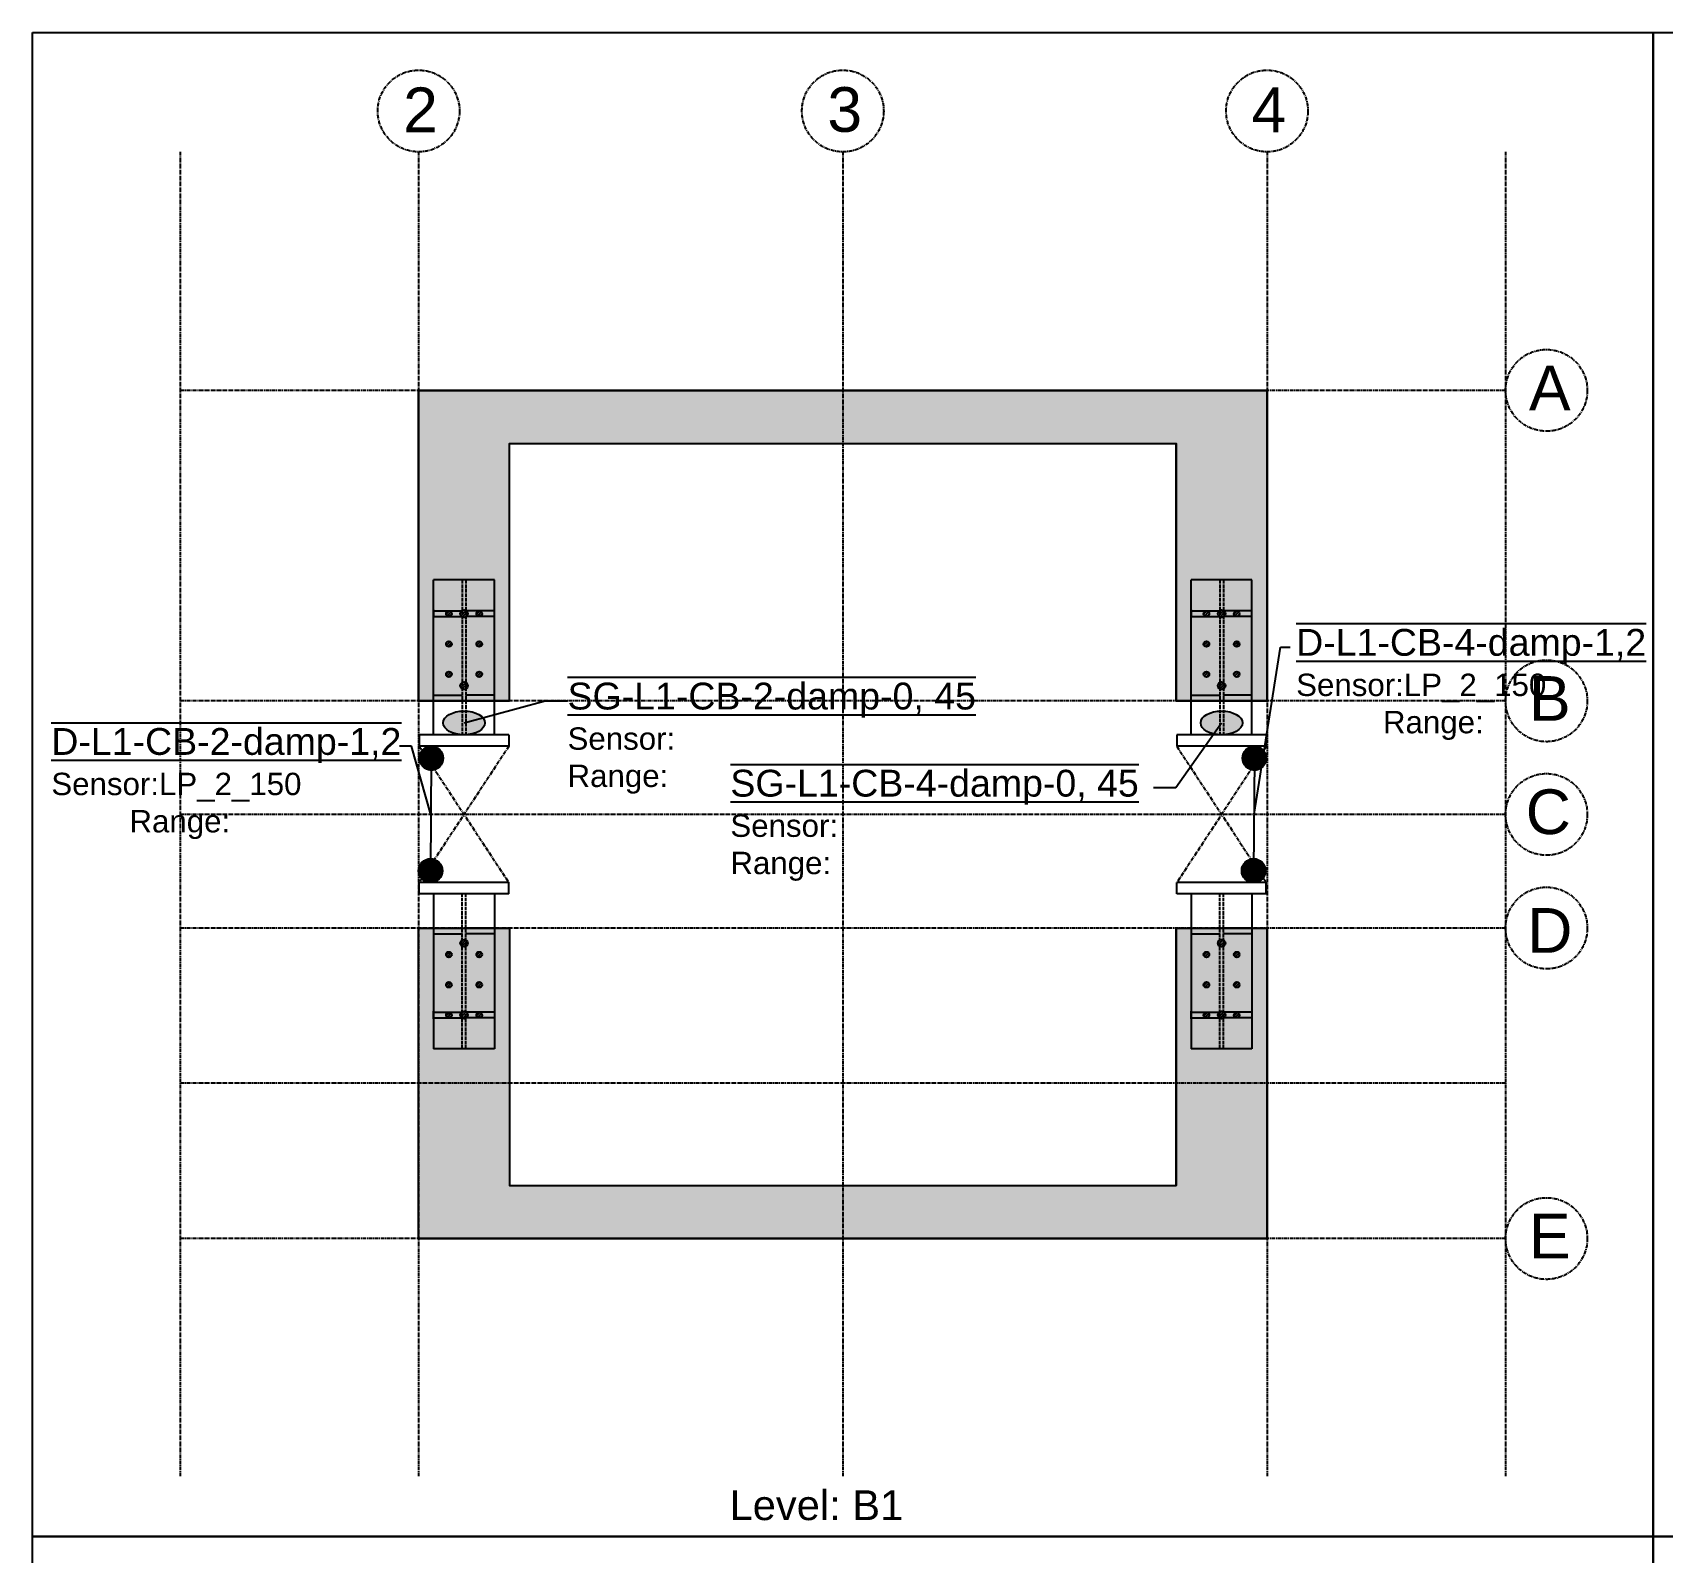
# Model space of a CAD drawing. Header units: millimetres. Extents: x -79526 to 153901, y -45620 to 21119.
# Drawn here: x -2444 to 288, y -6207 to -3659 of the extents above; entities that cross this region are included whole.
import ezdxf
from ezdxf import colors
from ezdxf.entities.mleader import LeaderData, LeaderLine
from ezdxf.math import Vec2, Vec3

# ---------------------------------------------------------------- set-up
doc = ezdxf.new("R2010")
doc.units = ezdxf.units.MM
doc.header["$MEASUREMENT"] = 0
doc.linetypes.add('ACAD_ISO02W100', pattern=[15, 12, -3])
doc.linetypes.add('CENTER', pattern=[50.8, 31.75, -6.35, 6.35, -6.35])
for name, color, linetype in [('greygrid', 252, 'CENTER'), ('notation', 6, 'Continuous'), ('Note', 7, 'Continuous'), ('Plot', 254, 'Continuous')]:
    doc.layers.add(name, color=color, linetype=linetype)
doc.styles.get("Standard").update_dxf_attribs({"font": 'arial.ttf'})
pattern_1 = [(45, (-198593.8763, 859812.5648), (-2.24506403, 2.24506403), [])]
pattern_2 = [(45, (-198644.6763, 859812.5648), (-2.24506403, 2.24506403), [])]
pattern_3 = [(45, (-198593.8763, 859863.3648), (-2.24506403, 2.24506403), [])]
pattern_4 = [(45, (-198644.6763, 859863.3648), (-2.24506403, 2.24506403), [])]
pattern_5 = [(45, (-198593.8763, 859914.1648), (-2.24506403, 2.24506403), [])]
pattern_6 = [(45, (-198644.6763, 859914.1648), (-2.24506403, 2.24506403), [])]
pattern_7 = [(45, (-394920.7853, -197643.227), (-2.24506403, 2.24506403), [])]
pattern_8 = [(45, (-394920.7853, -197763.877), (-2.24506403, 2.24506403), [])]
pattern_9 = [(45, (-197323.8763, 859812.5648), (-2.24506403, 2.24506403), [])]
pattern_10 = [(45, (-197374.6763, 859812.5648), (-2.24506403, 2.24506403), [])]
pattern_11 = [(45, (-197323.8763, 859863.3648), (-2.24506403, 2.24506403), [])]
pattern_12 = [(45, (-197374.6763, 859863.3648), (-2.24506403, 2.24506403), [])]
pattern_13 = [(45, (-197323.8763, 859914.1648), (-2.24506403, 2.24506403), [])]
pattern_14 = [(45, (-197374.6763, 859914.1648), (-2.24506403, 2.24506403), [])]
pattern_15 = [(45, (-393650.7853, -197643.227), (-2.24506403, 2.24506403), [])]
pattern_16 = [(45, (-393650.7853, -197763.877), (-2.24506403, 2.24506403), [])]
pattern_17 = [(45, (-15575.61843, -25343.26255), (-0.08838834765, 0.08838834765), [])]

msp = doc.modelspace()

# ---------------------------------------------------------------- hatches: boundary and pattern name
at = {"true_color": 0x939598}
h = msp.add_hatch(dxfattribs=at)
h.set_pattern_fill('ANSI31', color=252)
h.set_pattern_definition(pattern_17)
h.paths.add_polyline_path([(-1644.6, -4779.3), (-1644.6, -4347.5), (-527, -4347.5), (-527, -4779.3), (-374.6, -4779.3), (-374.6, -4258.6), (-1797, -4258.6), (-1797, -4779.3)])
h = msp.add_hatch(color=1)
h.dxf.hatch_style = 1
edge = h.paths.add_edge_path()
edge.add_ellipse((-1720.8, -4816.4), major_axis=(35, 0), ratio=0.571429, start_angle=94.9171, end_angle=265.0829)
edge.add_line((-1723.8, -4836.4), (-1723.8, -4796.5))
edge = h.paths.add_edge_path()
edge.add_ellipse((-1720.8, -4816.4), major_axis=(35, 0), ratio=0.571429, start_angle=274.9171, end_angle=385.5671)
edge.add_line((-1689.2, -4807.8), (-1717.8, -4815.6))
edge.add_line((-1717.8, -4815.6), (-1717.8, -4836.4))
edge = h.paths.add_edge_path()
edge.add_ellipse((-1720.8, -4816.4), major_axis=(35, 0), ratio=0.571429, start_angle=25.5671, end_angle=85.0829)
edge.add_line((-1717.8, -4796.5), (-1717.8, -4815.6))
edge.add_line((-1717.8, -4815.6), (-1689.2, -4807.8))
edge = h.paths.add_edge_path()
edge.add_ellipse((-1720.8, -4816.4), major_axis=(35, 0), ratio=0.571429, start_angle=85.0829, end_angle=94.9171)
edge.add_line((-1723.8, -4796.5), (-1723.8, -4836.4))
edge.add_ellipse((-1720.8, -4816.4), major_axis=(35, 0), ratio=0.571429, start_angle=265.0829, end_angle=270)
edge.add_ellipse((-1720.8, -4816.4), major_axis=(35, 0), ratio=0.571429, start_angle=270, end_angle=274.9171)
edge.add_line((-1717.8, -4836.4), (-1717.8, -4796.5))
h = msp.add_hatch(color=1)
h.dxf.hatch_style = 1
edge = h.paths.add_edge_path()
edge.add_line((-1723.8, -4836.4), (-1723.8, -4796.5))
edge = h.paths.add_edge_path()
edge.add_line((-1689.2, -4807.8), (-1717.8, -4815.6))
edge.add_line((-1717.8, -4815.6), (-1717.8, -4836.4))
h = msp.add_hatch(color=1)
h.dxf.hatch_style = 1
edge = h.paths.add_edge_path()
edge.add_ellipse((-450.8, -4816.4), major_axis=(35, 0), ratio=0.571429, start_angle=274.9171, end_angle=445.0829)
edge.add_line((-447.8, -4796.5), (-447.8, -4836.4))
edge = h.paths.add_edge_path()
edge.add_ellipse((-450.8, -4816.4), major_axis=(35, 0), ratio=0.571429, start_angle=94.9171, end_angle=248.1427)
edge.add_line((-463.8, -4835), (-453.8, -4820.7))
edge.add_line((-453.8, -4820.7), (-453.8, -4796.5))
edge = h.paths.add_edge_path()
edge.add_ellipse((-450.8, -4816.4), major_axis=(35, 0), ratio=0.571429, start_angle=85.0829, end_angle=94.9171)
edge.add_line((-453.8, -4796.5), (-453.8, -4836.4))
edge.add_ellipse((-450.8, -4816.4), major_axis=(35, 0), ratio=0.571429, start_angle=265.0829, end_angle=270)
edge.add_ellipse((-450.8, -4816.4), major_axis=(35, 0), ratio=0.571429, start_angle=270, end_angle=274.9171)
edge.add_line((-447.8, -4836.4), (-447.8, -4796.5))
edge = h.paths.add_edge_path()
edge.add_line((-453.8, -4820.7), (-463.8, -4835))
edge.add_ellipse((-450.8, -4816.4), major_axis=(35, 0), ratio=0.571429, start_angle=248.1427, end_angle=265.0829)
edge.add_line((-453.8, -4836.4), (-453.8, -4820.7))
h = msp.add_hatch()
h.set_pattern_fill('ANSI31', color=1)
h.set_pattern_definition([(45, (-15228.43628, -21406.16232), (-0.08838834765, 0.08838834765), [])])
edge = h.paths.add_edge_path()
edge.add_arc((-1775.8, -4875.5), 20, 0, 360)
edge = h.paths.add_edge_path()
edge.add_arc((-1777, -5064.1), 20, 0, 360)
h = msp.add_hatch()
h.set_pattern_fill('ANSI31', color=1)
h.set_pattern_definition([(45, (-13848.43628, -21406.16232), (-0.08838834765, 0.08838834765), [])])
edge = h.paths.add_edge_path()
edge.add_arc((-395.8, -4875.5), 20, 0, 360)
edge = h.paths.add_edge_path()
edge.add_arc((-397, -5064.1), 20, 0, 360)
h = msp.add_hatch(dxfattribs=at)
h.set_pattern_fill('ANSI31', color=252)
h.set_pattern_definition(pattern_17)
h.paths.add_polyline_path([(-1644.6, -5160.3), (-1644.6, -5592.1), (-527, -5592.1), (-527, -5160.3), (-374.6, -5160.3), (-374.6, -5681), (-1797, -5681), (-1797, -5160.3)])
at = {"layer": 'Note', "true_color": 0x000000}
h = msp.add_hatch(dxfattribs=at)
h.set_pattern_fill('ANSI31', color=18, angle=360)
h.set_pattern_definition(pattern_2)
h.paths.add_polyline_path([(-1741.4, -4633.2, 1), (-1750.9, -4633.2, 1)])
h = msp.add_hatch(dxfattribs=at)
h.set_pattern_fill('ANSI31', color=18, angle=360)
h.set_pattern_definition(pattern_1)
h.paths.add_polyline_path([(-1690.6, -4633.2, 1), (-1700.1, -4633.2, 1)])
h = msp.add_hatch(dxfattribs=at)
h.set_pattern_fill('ANSI31', color=18, angle=360)
h.set_pattern_definition(pattern_10)
h.paths.add_polyline_path([(-471.4, -4633.2, 1), (-480.9, -4633.2, 1)])
h = msp.add_hatch(dxfattribs=at)
h.set_pattern_fill('ANSI31', color=18, angle=360)
h.set_pattern_definition(pattern_9)
h.paths.add_polyline_path([(-420.6, -4633.2, 1), (-430.1, -4633.2, 1)])
h = msp.add_hatch(dxfattribs=at)
h.set_pattern_fill('ANSI31', color=18, angle=360)
h.set_pattern_definition(pattern_4)
h.paths.add_polyline_path([(-1741.4, -4684, 1), (-1750.9, -4684, 1)])
h = msp.add_hatch(dxfattribs=at)
h.set_pattern_fill('ANSI31', color=18, angle=360)
h.set_pattern_definition(pattern_3)
h.paths.add_polyline_path([(-1690.6, -4684, 1), (-1700.1, -4684, 1)])
h = msp.add_hatch(dxfattribs=at)
h.set_pattern_fill('ANSI31', color=18, angle=360)
h.set_pattern_definition(pattern_12)
h.paths.add_polyline_path([(-471.4, -4684, 1), (-480.9, -4684, 1)])
h = msp.add_hatch(dxfattribs=at)
h.set_pattern_fill('ANSI31', color=18, angle=360)
h.set_pattern_definition(pattern_11)
h.paths.add_polyline_path([(-420.6, -4684, 1), (-430.1, -4684, 1)])
h = msp.add_hatch(dxfattribs=at)
h.set_pattern_fill('ANSI31', color=18, angle=360)
h.set_pattern_definition(pattern_6)
h.paths.add_polyline_path([(-1741.4, -4734.8, 1), (-1750.9, -4734.8, 1)])
h = msp.add_hatch(dxfattribs=at)
h.set_pattern_fill('ANSI31', color=18, angle=360)
h.set_pattern_definition(pattern_5)
h.paths.add_polyline_path([(-1690.6, -4734.8, 1), (-1700.1, -4734.8, 1)])
h = msp.add_hatch(dxfattribs=at)
h.set_pattern_fill('ANSI31', color=18, angle=360)
h.set_pattern_definition(pattern_14)
h.paths.add_polyline_path([(-471.4, -4734.8, 1), (-480.9, -4734.8, 1)])
h = msp.add_hatch(dxfattribs=at)
h.set_pattern_fill('ANSI31', color=18, angle=360)
h.set_pattern_definition(pattern_13)
h.paths.add_polyline_path([(-420.6, -4734.8, 1), (-430.1, -4734.8, 1)])
h = msp.add_hatch(dxfattribs=at)
h.set_pattern_fill('ANSI31', color=18, angle=360)
h.set_pattern_definition(pattern_6)
h.paths.add_polyline_path([(-1741.4, -5204.7, 1), (-1750.9, -5204.7, 1)])
h = msp.add_hatch(dxfattribs=at)
h.set_pattern_fill('ANSI31', color=18, angle=360)
h.set_pattern_definition(pattern_5)
h.paths.add_polyline_path([(-1690.6, -5204.7, 1), (-1700.1, -5204.7, 1)])
h = msp.add_hatch(dxfattribs=at)
h.set_pattern_fill('ANSI31', color=18, angle=360)
h.set_pattern_definition(pattern_14)
h.paths.add_polyline_path([(-471.4, -5204.7, 1), (-480.9, -5204.7, 1)])
h = msp.add_hatch(dxfattribs=at)
h.set_pattern_fill('ANSI31', color=18, angle=360)
h.set_pattern_definition(pattern_13)
h.paths.add_polyline_path([(-420.6, -5204.7, 1), (-430.1, -5204.7, 1)])
h = msp.add_hatch(dxfattribs=at)
h.set_pattern_fill('ANSI31', color=18, angle=360)
h.set_pattern_definition(pattern_4)
h.paths.add_polyline_path([(-1741.4, -5255.5, 1), (-1750.9, -5255.5, 1)])
h = msp.add_hatch(dxfattribs=at)
h.set_pattern_fill('ANSI31', color=18, angle=360)
h.set_pattern_definition(pattern_3)
h.paths.add_polyline_path([(-1690.6, -5255.5, 1), (-1700.1, -5255.5, 1)])
h = msp.add_hatch(dxfattribs=at)
h.set_pattern_fill('ANSI31', color=18, angle=360)
h.set_pattern_definition(pattern_12)
h.paths.add_polyline_path([(-471.4, -5255.5, 1), (-480.9, -5255.5, 1)])
h = msp.add_hatch(dxfattribs=at)
h.set_pattern_fill('ANSI31', color=18, angle=360)
h.set_pattern_definition(pattern_11)
h.paths.add_polyline_path([(-420.6, -5255.5, 1), (-430.1, -5255.5, 1)])
h = msp.add_hatch(dxfattribs=at)
h.set_pattern_fill('ANSI31', color=18, angle=360)
h.set_pattern_definition(pattern_2)
h.paths.add_polyline_path([(-1741.4, -5306.3, 1), (-1750.9, -5306.3, 1)])
h = msp.add_hatch(dxfattribs=at)
h.set_pattern_fill('ANSI31', color=18, angle=360)
h.set_pattern_definition(pattern_1)
h.paths.add_polyline_path([(-1690.6, -5306.3, 1), (-1700.1, -5306.3, 1)])
h = msp.add_hatch(dxfattribs=at)
h.set_pattern_fill('ANSI31', color=18, angle=360)
h.set_pattern_definition(pattern_10)
h.paths.add_polyline_path([(-471.4, -5306.3, 1), (-480.9, -5306.3, 1)])
h = msp.add_hatch(dxfattribs=at)
h.set_pattern_fill('ANSI31', color=18, angle=360)
h.set_pattern_definition(pattern_9)
h.paths.add_polyline_path([(-420.6, -5306.3, 1), (-430.1, -5306.3, 1)])
at = {"layer": 'Plot', "ltscale": 0.1}
h = msp.add_hatch(dxfattribs=at)
h.set_pattern_fill('ANSI31', color=256)
h.set_pattern_definition(pattern_7)
h.paths.add_polyline_path([(-1714.4, -4633.2, 1), (-1727.1, -4633.2, 1)])
h = msp.add_hatch(dxfattribs=at)
h.set_pattern_fill('ANSI31', color=256)
h.set_pattern_definition(pattern_15)
h.paths.add_polyline_path([(-444.4, -4633.2, 1), (-457.1, -4633.2, 1)])
h = msp.add_hatch(dxfattribs=at)
h.set_pattern_fill('ANSI31', color=256)
h.set_pattern_definition(pattern_8)
h.paths.add_polyline_path([(-1714.4, -4753.9, 1), (-1727.1, -4753.9, 1)])
h = msp.add_hatch(dxfattribs=at)
h.set_pattern_fill('ANSI31', color=256)
h.set_pattern_definition(pattern_16)
h.paths.add_polyline_path([(-444.4, -4753.9, 1), (-457.1, -4753.9, 1)])
h = msp.add_hatch(dxfattribs=at)
h.set_pattern_fill('ANSI31', color=256)
h.set_pattern_definition(pattern_8)
h.paths.add_polyline_path([(-1714.4, -5185.7, 1), (-1727.1, -5185.7, 1)])
h = msp.add_hatch(dxfattribs=at)
h.set_pattern_fill('ANSI31', color=256)
h.set_pattern_definition(pattern_16)
h.paths.add_polyline_path([(-444.4, -5185.7, 1), (-457.1, -5185.7, 1)])
h = msp.add_hatch(dxfattribs=at)
h.set_pattern_fill('ANSI31', color=256)
h.set_pattern_definition(pattern_7)
h.paths.add_polyline_path([(-1714.4, -5306.3, 1), (-1727.1, -5306.3, 1)])
h = msp.add_hatch(dxfattribs=at)
h.set_pattern_fill('ANSI31', color=256)
h.set_pattern_definition(pattern_15)
h.paths.add_polyline_path([(-444.4, -5306.3, 1), (-457.1, -5306.3, 1)])

# ---------------------------------------------------------------- linework, layer by layer
for p, q in [((-1797, -4779.3), (-1797, -4258.6)), ((-1797, -4258.6), (-374.6, -4258.6)), ((-1644.6, -4779.3), (-1797, -4779.3)), ((-374.6, -4779.3), (-527, -4779.3)), ((-1797, -5681), (-1797, -5160.3)), ((-374.6, -5681), (-1797, -5681))]:
    msp.add_line(p, q)
at = {"color": 1}
for p, q in [((-1775.8, -4875.5), (-1777, -5064.1)), ((-395.8, -4875.5), (-397, -5064.1))]:
    msp.add_line(p, q, dxfattribs=at)
for points in [[(-2444.2, -3658.6), (272.6, -3658.6), (272.6, -6181), (-2444.2, -6181)], [(272.6, -3658.6), (2989.4, -3658.6), (2989.4, -6181), (272.6, -6181)], [(-2444.2, -6181), (272.6, -6181), (272.6, -8703.3), (-2444.2, -8703.3)], [(272.6, -6181), (2989.4, -6181), (2989.4, -8703.3), (272.6, -8703.3)]]:
    msp.add_lwpolyline(points, close=True)
for points in [[(-1644.6, -4779.3), (-1644.6, -4347.5), (-527, -4347.5), (-527, -4779.3), (-374.6, -4779.3), (-374.6, -4258.6), (-1797, -4258.6), (-1797, -4779.3), (-1644.6, -4779.3)], [(-1644.6, -5160.3), (-1644.6, -5592.1), (-527, -5592.1), (-527, -5160.3), (-374.6, -5160.3), (-374.6, -5681), (-1797, -5681), (-1797, -5160.3), (-1644.6, -5160.3)]]:
    msp.add_lwpolyline(points)
for centre in [(-1775.8, -4875.5), (-395.8, -4875.5), (-1777, -5064.1), (-397, -5064.1)]:
    msp.add_circle(centre, 20, dxfattribs=at)
for centre in [(-1720.8, -4816.4), (-450.8, -4816.4)]:
    msp.add_ellipse(centre, major_axis=(35, 0), ratio=0.571429, dxfattribs=at)
at = {"layer": 'greygrid', "lineweight": -2, "ltscale": 0.2}
for p, q in [((-2197, -3858.6), (-2197, -6081)), ((-1797, -3858.6), (-1797, -6081)), ((-1085.8, -3858.6), (-1085.8, -6081)), ((-374.6, -3858.6), (-374.6, -6081)), ((25.4, -3858.6), (25.4, -6081)), ((25.4, -4258.6), (-2197, -4258.6)), ((25.4, -4779.3), (-2197, -4779.3)), ((25.4, -4969.8), (-2197, -4969.8)), ((25.4, -5160.3), (-2197, -5160.3)), ((25.4, -5420.6), (-2197, -5420.6)), ((25.4, -5681), (-2197, -5681))]:
    msp.add_line(p, q, dxfattribs=at)
at = {"layer": 'greygrid', "ltscale": 0.2}
for centre in [(-1797, -3790.1), (-1085.8, -3790.1), (-374.6, -3790.1), (93.9, -4258.6), (93.9, -4779.3), (93.9, -4969.8), (93.9, -5160.3), (93.9, -5681)]:
    msp.add_circle(centre, 68.5, dxfattribs=at)
at = {"layer": 'Note'}
for p, q in [((-1797, -4258.6), (-374.6, -4258.6)), ((-1797, -4258.6), (-1797, -4779.3)), ((-374.6, -4258.6), (-374.6, -4779.3)), ((-1644.6, -4347.5), (-527, -4347.5)), ((-1644.6, -4779.3), (-1644.6, -4347.5)), ((-527, -4779.3), (-527, -4347.5)), ((-1797, -4779.3), (-1644.6, -4779.3)), ((-1797, -4779.3), (-1644.6, -4779.3)), ((-527, -4779.3), (-374.6, -4779.3)), ((-527, -4779.3), (-374.6, -4779.3)), ((-1795.8, -4836.4), (-1795.8, -4855.5)), ((-1645.8, -4836.4), (-1645.8, -4855.5)), ((-525.8, -4836.4), (-525.8, -4855.5)), ((-375.8, -4836.4), (-375.8, -4855.5)), ((-1645.8, -4855.5), (-1795.8, -4855.5)), ((-375.8, -4855.5), (-525.8, -4855.5)), ((-1645.8, -5084.1), (-1795.8, -5084.1)), ((-1795.8, -5103.1), (-1795.8, -5084.1)), ((-1645.8, -5103.1), (-1645.8, -5084.1)), ((-375.8, -5084.1), (-525.8, -5084.1)), ((-525.8, -5103.1), (-525.8, -5084.1)), ((-375.8, -5103.1), (-375.8, -5084.1)), ((-1797, -5681), (-1797, -5160.3)), ((-1797, -5160.3), (-1644.6, -5160.3)), ((-1797, -5160.3), (-1644.6, -5160.3)), ((-1644.6, -5160.3), (-1644.6, -5592.1)), ((-527, -5160.3), (-527, -5592.1)), ((-527, -5160.3), (-374.6, -5160.3)), ((-527, -5160.3), (-374.6, -5160.3)), ((-374.6, -5681), (-374.6, -5160.3)), ((-1644.6, -5592.1), (-527, -5592.1)), ((-1797, -5681), (-374.6, -5681))]:
    msp.add_line(p, q, dxfattribs=at)
for centre in [(-1746.2, -4633.2), (-1695.4, -4633.2), (-476.2, -4633.2), (-425.4, -4633.2), (-1746.2, -4684), (-1695.4, -4684), (-476.2, -4684), (-425.4, -4684), (-1746.2, -4734.8), (-1695.4, -4734.8), (-476.2, -4734.8), (-425.4, -4734.8), (-1746.2, -5204.7), (-1695.4, -5204.7), (-476.2, -5204.7), (-425.4, -5204.7), (-1746.2, -5255.5), (-1695.4, -5255.5), (-476.2, -5255.5), (-425.4, -5255.5), (-1746.2, -5306.3), (-1695.4, -5306.3), (-476.2, -5306.3), (-425.4, -5306.3)]:
    msp.add_circle(centre, 4.76, dxfattribs=at)
at = {"layer": 'Plot'}
for p, q in [((-1771.8, -4836.4), (-1771.8, -4576.6)), ((-1669.8, -4576.6), (-1771.8, -4576.6)), ((-1669.8, -4836.4), (-1669.8, -4576.6)), ((-501.8, -4836.4), (-501.8, -4576.6)), ((-399.8, -4576.6), (-501.8, -4576.6)), ((-399.8, -4836.4), (-399.8, -4576.6)), ((-1771.8, -4628.5), (-1723.8, -4628.5)), ((-1771.8, -4638), (-1723.8, -4638)), ((-1669.8, -4628.5), (-1717.8, -4628.5)), ((-1669.8, -4638), (-1717.8, -4638)), ((-501.8, -4628.5), (-453.8, -4628.5)), ((-501.8, -4638), (-453.8, -4638)), ((-399.8, -4628.5), (-447.8, -4628.5)), ((-399.8, -4638), (-447.8, -4638)), ((-1771.8, -4769.8), (-1723.8, -4769.8)), ((-1771.8, -4779.3), (-1723.8, -4779.3)), ((-1669.8, -4769.8), (-1717.8, -4769.8)), ((-1669.8, -4779.3), (-1717.8, -4779.3)), ((-501.8, -4769.8), (-453.8, -4769.8)), ((-501.8, -4779.3), (-453.8, -4779.3)), ((-399.8, -4769.8), (-447.8, -4769.8)), ((-399.8, -4779.3), (-447.8, -4779.3)), ((-1645.8, -4836.4), (-1795.8, -4836.4)), ((-375.8, -4836.4), (-525.8, -4836.4)), ((-1645.8, -5103.1), (-1795.8, -5103.1)), ((-1771.8, -5103.1), (-1771.8, -5363)), ((-1669.8, -5103.1), (-1669.8, -5363)), ((-375.8, -5103.1), (-525.8, -5103.1)), ((-501.8, -5103.1), (-501.8, -5363)), ((-399.8, -5103.1), (-399.8, -5363)), ((-1771.8, -5160.3), (-1723.8, -5160.3)), ((-1669.8, -5160.3), (-1717.8, -5160.3)), ((-501.8, -5160.3), (-453.8, -5160.3)), ((-399.8, -5160.3), (-447.8, -5160.3)), ((-1771.8, -5169.8), (-1723.8, -5169.8)), ((-1669.8, -5169.8), (-1717.8, -5169.8)), ((-501.8, -5169.8), (-453.8, -5169.8)), ((-399.8, -5169.8), (-447.8, -5169.8)), ((-1771.8, -5301.6), (-1723.8, -5301.6)), ((-1771.8, -5311.1), (-1723.8, -5311.1)), ((-1669.8, -5301.6), (-1717.8, -5301.6)), ((-1669.8, -5311.1), (-1717.8, -5311.1)), ((-501.8, -5301.6), (-453.8, -5301.6)), ((-501.8, -5311.1), (-453.8, -5311.1)), ((-399.8, -5301.6), (-447.8, -5301.6)), ((-399.8, -5311.1), (-447.8, -5311.1)), ((-1669.8, -5363), (-1771.8, -5363)), ((-399.8, -5363), (-501.8, -5363))]:
    msp.add_line(p, q, dxfattribs=at)
at = {"layer": 'Plot', "linetype": 'ACAD_ISO02W100', "ltscale": 0.5}
for p, q in [((-1723.8, -4576.6), (-1723.8, -4836.4)), ((-1717.8, -4576.6), (-1717.8, -4836.4)), ((-453.8, -4576.6), (-453.8, -4836.4)), ((-447.8, -4576.6), (-447.8, -4836.4)), ((-1723.8, -5363), (-1723.8, -5103.1)), ((-1717.8, -5363), (-1717.8, -5103.1)), ((-453.8, -5363), (-453.8, -5103.1)), ((-447.8, -5363), (-447.8, -5103.1))]:
    msp.add_line(p, q, dxfattribs=at)
at = {"layer": 'Plot', "ltscale": 0.1}
for p, q in [((-1771.8, -4626.9), (-1771.8, -4639.6)), ((-501.8, -4626.9), (-501.8, -4639.6)), ((-1797, -4779.3), (-1771.8, -4779.3)), ((-527, -4779.3), (-501.8, -4779.3)), ((-1771.8, -5312.7), (-1771.8, -5300)), ((-501.8, -5312.7), (-501.8, -5300))]:
    msp.add_line(p, q, dxfattribs=at)
at = {"layer": 'Plot', "color": 5, "linetype": 'CENTER', "ltscale": 0.2}
for p, q in [((-1645.8, -4855.5), (-1795.8, -5084.1)), ((-1795.8, -4855.5), (-1645.8, -5084.1)), ((-375.8, -4855.5), (-525.8, -5084.1)), ((-525.8, -4855.5), (-375.8, -5084.1))]:
    msp.add_line(p, q, dxfattribs=at)
at = {"layer": 'Plot', "ltscale": 0.1}
for centre in [(-1720.8, -4633.2), (-450.8, -4633.2), (-1720.8, -4753.9), (-450.8, -4753.9), (-1720.8, -5185.7), (-450.8, -5185.7), (-1720.8, -5306.3), (-450.8, -5306.3)]:
    msp.add_circle(centre, 6.35, dxfattribs=at)

# ---------------------------------------------------------------- texts
at = {"layer": 'greygrid', "color": 251, "lineweight": -2, "ltscale": 0.2, "true_color": 0x525252, "char_height": 75, "attachment_point": 5}
for s, insert in [('2', (-1793.8, -3788.1)), ('3', (-1082.6, -3788.1)), ('4', (-371.4, -3788.1)), ('A', (99.5, -4254.6)), ('B', (99.6, -4775.3)), ('C', (97, -4965.8)), ('D', (99.6, -5164.3)), ('E', (99.6, -5677))]:
    msp.add_mtext_dynamic_manual_height_columns(s, width=22.5, gutter_width=50, heights=[0], dxfattribs=dict(at, insert=insert))
at = {"layer": 'greygrid', "lineweight": -2, "ltscale": 0.2, "insert": (-1130.1, -6128.6), "char_height": 50, "attachment_point": 5}
msp.add_mtext_dynamic_manual_height_columns('Level: B1', width=676.289, gutter_width=50, heights=[0], dxfattribs=at)

# ---------------------------------------------------------------- leaders
at = {"layer": 'notation'}
ml = msp.add_multileader_mtext('Standard', dxfattribs=at)
ml.set_content('\\pxsm1,ql;{\\H0.9x;\\L\\OD-L1-CB-4-damp-1,2\\H0.83333x;\\l\\o\\PSensor:LP_2_150                     Range:}', color=256)
ml.set_leader_properties()
ml.build(insert=Vec2(0, 0))
ml.multileader.update_dxf_attribs({"dogleg_length": 0.36, "arrow_head_size": 0.18})
ctx = ml.context
ctx.base_point, ctx.char_height, ctx.arrow_head_size, ctx.landing_gap_size, ctx.plane_origin = Vec3(-335.6, -4689.2), 50, 0.18, 0.09, Vec3(-174.9, -4650.2)
ctx.text_align_type = 2
notes = []
notes.append((ctx, [(1, (1, 1, 0), (-352.1, -4689.2), (1, 0), 16.4, [(0, [(-396.4, -4969.8)], 0, [])])]))
ctx.mtext.insert, ctx.mtext.rotation, ctx.mtext.width, ctx.mtext.defined_height, ctx.mtext.alignment, ctx.mtext.flow_direction = Vec3(243.3, -4658.7), 6.283185, 569.037, 173.1, 3, 5
ml = msp.add_multileader_mtext('Standard', dxfattribs=at)
ml.set_content('\\pxsm1,ql;{\\H0.9x;\\L\\OSG-L1-CB-2-damp-0, 45\\P\\H0.83333x;\\l\\oSensor:                     \\PRange:}', color=256)
ml.set_leader_properties()
ml.build(insert=Vec2(0, 0))
ml.multileader.update_dxf_attribs({"dogleg_length": 0.36, "arrow_head_size": 0.18})
ctx = ml.context
ctx.base_point, ctx.char_height, ctx.arrow_head_size, ctx.landing_gap_size, ctx.plane_origin = Vec3(-1547.4, -4779.3), 50, 0.18, 0.09, Vec3(-4586.4, -4280.7)
notes.append((ctx, [(0, (1, 1, 0), (-1584.9, -4779.3), (1, 0), 37.5, [(0, [(-1720.8, -4816.4)], 0, [])])]))
ctx.mtext.insert, ctx.mtext.width, ctx.mtext.defined_height, ctx.mtext.flow_direction = Vec3(-1547.3, -4748.8), 718.142, 231.1, 5
ml = msp.add_multileader_mtext('Standard', dxfattribs=at)
ml.set_content('\\pxsm1,ql;{\\H0.9x;\\L\\OD-L1-CB-2-damp-1,2\\H0.83333x;\\l\\o\\PSensor:LP_2_150                     Range:}', color=256)
ml.set_leader_properties()
ml.build(insert=Vec2(0, 0))
ml.multileader.update_dxf_attribs({"dogleg_length": 0.36, "arrow_head_size": 0.18})
ctx = ml.context
ctx.base_point, ctx.char_height, ctx.arrow_head_size, ctx.landing_gap_size, ctx.plane_origin = Vec3(-2407.9, -4855.5), 50, 0.18, 0.09, Vec3(-3435.2, -4128.2)
ctx.text_align_type = 2
notes.append((ctx, [(0, (1, 1, 0), (-1808.8, -4855.5), (-1, 0), 20.1, [(0, [(-1776.4, -4969.8)], 0, [])])]))
ctx.mtext.insert, ctx.mtext.rotation, ctx.mtext.width, ctx.mtext.defined_height, ctx.mtext.alignment, ctx.mtext.flow_direction = Vec3(-1829, -4824.9), 6.283185, 583.779, 173.1, 3, 5
ml = msp.add_multileader_mtext('Standard', dxfattribs=at)
ml.set_content('\\pxsm1,ql;{\\H0.9x;\\L\\OSG-L1-CB-4-damp-0, 45\\H0.83333x;\\l\\o\\PSensor:                     \\PRange:}', color=256)
ml.set_leader_properties()
ml.build(insert=Vec2(0, 0))
ml.multileader.update_dxf_attribs({"dogleg_length": 0.36, "arrow_head_size": 0.18})
ctx = ml.context
ctx.base_point, ctx.char_height, ctx.arrow_head_size, ctx.landing_gap_size, ctx.plane_origin = Vec3(-1244.4, -4925.4), 50, 0.18, 0.09, Vec3(87.8, -4802.7)
ctx.text_align_type = 2
notes.append((ctx, [(0, (1, 1, 0), (-527.3, -4925.4), (-1, 0), 37.5, [(0, [(-450.8, -4816.4)], 0, [])])]))
ctx.mtext.insert, ctx.mtext.rotation, ctx.mtext.width, ctx.mtext.defined_height, ctx.mtext.alignment, ctx.mtext.flow_direction = Vec3(-564.9, -4894.9), 6.283185, 709.417, 231.1, 3, 5
for ctx, leaders in notes:
    for number, flags, end, landing, length, lines in leaders:
        leader = LeaderData()
        leader.index, (leader.has_last_leader_line, leader.has_dogleg_vector, leader.attachment_direction) = number, flags
        leader.last_leader_point, leader.dogleg_vector, leader.dogleg_length = Vec3(end), Vec3(landing), length
        for number, points, colour, breaks in lines:
            line = LeaderLine()
            line.index, line.vertices, line.color, line.breaks = number, Vec3.list(points), colors.encode_raw_color(colour), breaks
            leader.lines.append(line)
        ctx.leaders.append(leader)

doc.saveas('drawing.dxf')
